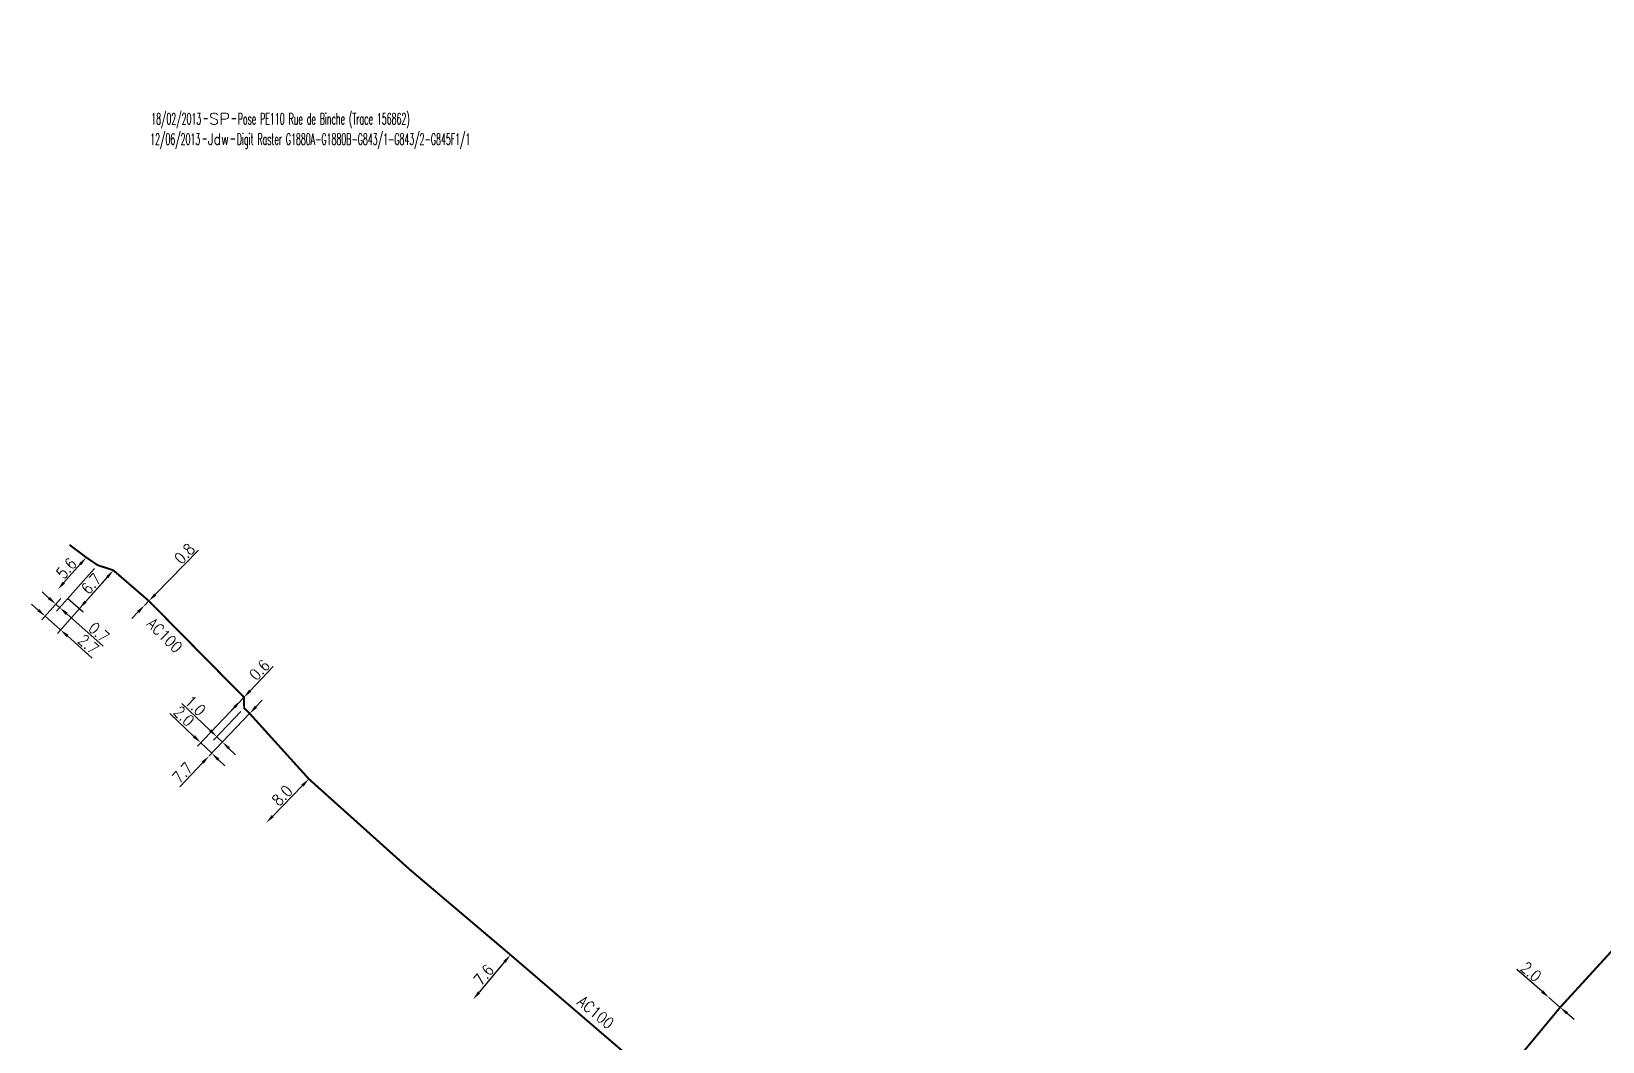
# Model space of a CAD drawing. Header units: millimetres. Extents: x 139995 to 140760, y 128159 to 129016.
# Drawn here: x 139995 to 140200.9, y 128867.8 to 129000.1 of the extents above; entities that cross this region are included whole.
import ezdxf
from ezdxf.enums import TextEntityAlignment as Align

# ---------------------------------------------------------------- set-up
doc = ezdxf.new("R2010")
doc.units = ezdxf.units.MM
doc.header["$PDMODE"] = 34
doc.linetypes.add('L_25_AP', pattern=[2000, 1000, 1000])
doc.linetypes.add('L_25_PE', pattern=[2000, 1000, 1000])
doc.layers.get('0').update_dxf_attribs({"linetype": 'CONTINUOUS'})
doc.layers.get('DEFPOINTS').update_dxf_attribs({"linetype": 'CONTINUOUS'})
doc.layers.add('L_150', color=1, linetype='CONTINUOUS')
doc.layers.add('L_910', color=7, linetype='CONTINUOUS')
doc.styles.get("Standard").update_dxf_attribs({"font": 'romans.shx', "width": 0.85})
doc.dimstyles.get("Standard").update_dxf_attribs({"dimtxt": 1.5, "dimasz": 1.2, "dimexe": 0.625, "dimexo": 0.625, "dimgap": 0.25, "dimtad": 1, "dimdec": 1, "dimzin": 0, "dimdsep": 46, "dimtxsty": 'Standard', "dimcen": -0.5, "dimadec": 0, "dimazin": 0, "dimtfac": 1, "dimtdec": 1, "dimtmove": 0, "dimatfit": 3, "dimfxl": 0, "dimtolj": 1, "dimtzin": 0, "dimarcsym": 0})

# ---------------------------------------------------------------- blocks, each defined once
blk = doc.blocks.new('GIS_MODF')
at = {"color": 0, "linetype": 'Continuous', "flags": 128}
for points in [[(-2.18, -0.01), (-1.68, -0.01)], [(1.52, -0.01), (2.02, -0.01)]]:
    blk.add_lwpolyline(points, dxfattribs=at)
at = {"color": 0, "linetype": 'Continuous', "width": 0.5}
blk.add_attdef('DATE', text='', height=1.5, dxfattribs=at).set_placement((-2.5, -0.8), align=Align.RIGHT)
at = {"color": 0, "linetype": 'Continuous', "width": 1.771291}
blk.add_attdef('USER', text='', height=1.5, dxfattribs=at).set_placement((-1.51, -0.8), (1.28, -0.8), align=Align.FIT)
at = {"color": 0, "linetype": 'Continuous', "width": 0.5}
blk.add_attdef('DESC', (2.29, -0.8), '', height=1.5, dxfattribs=at)
blk = doc.blocks.new('*D42')
at = {"layer": 'DEFPOINTS', "color": 0, "linetype": 'Continuous', "transparency": 16777216}
for p in [(140193.83, 128873.55), (140193.83, 128873.55), (140195.3, 128872.26)]:
    blk.add_point(p, dxfattribs=at)
at = {"layer": 'L_150', "color": 0, "linetype": 'Continuous', "lineweight": -2, "transparency": 16777216}
for p, q in [((140192.92, 128874.34), (140189.63, 128877.21)), ((140195.3, 128872.26), (140193.83, 128873.55)), ((140196.2, 128871.48), (140197.11, 128870.69))]:
    blk.add_line(p, q, dxfattribs=at)
at = {"layer": 'L_150', "color": 0, "linetype": 'Continuous', "transparency": 16777216}
for points in [[(140193.06, 128874.49), (140192.79, 128874.18), (140193.83, 128873.55)], [(140196.33, 128871.63), (140196.07, 128871.33), (140195.3, 128872.26)]]:
    blk.add_solid(points, dxfattribs=at)
at = {"layer": 'L_150', "color": 0, "linetype": 'Continuous', "transparency": 16777216, "insert": (140191.48, 128876.92), "char_height": 1.5, "attachment_point": 5, "rotation": 318.8982}
blk.add_mtext('\\A1;2.0', dxfattribs=at)
blk = doc.blocks.new('*D91')
at = {"layer": 'DEFPOINTS', "color": 0, "linetype": 'Continuous', "transparency": 16777216}
for p in [(140057.77, 128879.14), (140052.89, 128873.31), (140052.89, 128873.31)]:
    blk.add_point(p, dxfattribs=at)
at = {"layer": 'L_150', "color": 0, "linetype": 'Continuous', "lineweight": -2, "transparency": 16777216}
blk.add_line((140057, 128878.22), (140053.66, 128874.23), dxfattribs=at)
at = {"layer": 'L_150', "color": 0, "linetype": 'Continuous', "transparency": 16777216}
for points in [[(140056.85, 128878.35), (140057.16, 128878.09), (140057.77, 128879.14)], [(140053.51, 128874.36), (140053.82, 128874.1), (140052.89, 128873.31)]]:
    blk.add_solid(points, dxfattribs=at)
at = {"layer": 'L_150', "color": 0, "linetype": 'Continuous', "transparency": 16777216, "insert": (140054.27, 128876.52), "char_height": 1.5, "attachment_point": 5, "rotation": 50.0323}
blk.add_mtext('\\A1;7.6', dxfattribs=at)
blk = doc.blocks.new('*D96')
at = {"layer": 'DEFPOINTS', "color": 0, "linetype": 'Continuous', "transparency": 16777216}
for p in [(140031.36, 128902.18), (140025.78, 128896.45), (140025.78, 128896.45)]:
    blk.add_point(p, dxfattribs=at)
at = {"layer": 'L_150', "color": 0, "linetype": 'Continuous', "lineweight": -2, "transparency": 16777216}
blk.add_line((140030.53, 128901.32), (140026.62, 128897.31), dxfattribs=at)
at = {"layer": 'L_150', "color": 0, "linetype": 'Continuous', "transparency": 16777216}
for points in [[(140030.38, 128901.46), (140030.67, 128901.18), (140031.36, 128902.18)], [(140026.48, 128897.45), (140026.76, 128897.17), (140025.78, 128896.45)]]:
    blk.add_solid(points, dxfattribs=at)
at = {"layer": 'L_150', "color": 0, "linetype": 'Continuous', "transparency": 16777216, "insert": (140027.86, 128900.02), "char_height": 1.5, "attachment_point": 5, "rotation": 45.7464}
blk.add_mtext('\\A1;8.0', dxfattribs=at)
blk = doc.blocks.new('*D97')
at = {"layer": 'DEFPOINTS', "color": 0, "linetype": 'Continuous', "transparency": 16777216}
for p in [(140002.19, 128931.21), (139998.48, 128927.02), (139998.48, 128927.02)]:
    blk.add_point(p, dxfattribs=at)
at = {"layer": 'L_150', "color": 0, "linetype": 'Continuous', "lineweight": -2, "transparency": 16777216}
blk.add_line((140001.4, 128930.31), (139999.27, 128927.92), dxfattribs=at)
at = {"layer": 'L_150', "color": 0, "linetype": 'Continuous', "transparency": 16777216}
for points in [[(140001.25, 128930.44), (140001.55, 128930.18), (140002.19, 128931.21)], [(139999.12, 128928.05), (139999.42, 128927.79), (139998.48, 128927.02)]]:
    blk.add_solid(points, dxfattribs=at)
at = {"layer": 'L_150', "color": 0, "linetype": 'Continuous', "transparency": 16777216, "insert": (139999.59, 128929.78), "char_height": 1.5, "attachment_point": 5, "rotation": 48.4132}
blk.add_mtext('\\A1;5.6', dxfattribs=at)
blk = doc.blocks.new('*D157')
at = {"layer": 'DEFPOINTS', "color": 0, "linetype": 'Continuous', "transparency": 16777216}
for p in [(140003.68, 128930.2), (139999.29, 128926.3), (139998.21, 128925.09)]:
    blk.add_point(p, dxfattribs=at)
at = {"layer": 'L_150', "color": 0, "linetype": 'Continuous', "lineweight": -2, "transparency": 16777216}
for p, q in [((140003.27, 128929.74), (139998.31, 128924.15)), ((139997.31, 128925.88), (139996.41, 128926.68)), ((139998.87, 128925.84), (139997.79, 128924.62)), ((139998.21, 128925.09), (139998.73, 128924.62)), ((139999.63, 128923.83), (140004.39, 128919.6))]:
    blk.add_line(p, q, dxfattribs=at)
at = {"layer": 'L_150', "color": 0, "linetype": 'Continuous', "transparency": 16777216}
for points in [[(139997.44, 128926.03), (139997.18, 128925.73), (139998.21, 128925.09)], [(139999.76, 128923.98), (139999.49, 128923.68), (139998.73, 128924.62)]]:
    blk.add_solid(points, dxfattribs=at)
at = {"layer": 'L_150', "color": 0, "linetype": 'Continuous', "transparency": 16777216, "insert": (140003.86, 128921.4), "char_height": 1.5, "attachment_point": 5, "rotation": 318.4132}
blk.add_mtext('\\A1;0.7', dxfattribs=at)
blk = doc.blocks.new('*D158')
at = {"layer": 'DEFPOINTS', "color": 0, "linetype": 'Continuous', "transparency": 16777216}
for p in [(140005.75, 128929.52), (139999.29, 128926.3), (139996.81, 128923.51)]:
    blk.add_point(p, dxfattribs=at)
at = {"layer": 'L_150', "color": 0, "linetype": 'Continuous', "lineweight": -2, "transparency": 16777216}
for p, q in [((140005.34, 128929.05), (139998.41, 128921.25)), ((139998.87, 128925.84), (139996.39, 128923.04)), ((139995.91, 128924.31), (139995.01, 128925.1)), ((139996.81, 128923.51), (139998.82, 128921.72)), ((139999.72, 128920.92), (140002.99, 128918.02))]:
    blk.add_line(p, q, dxfattribs=at)
at = {"layer": 'L_150', "color": 0, "linetype": 'Continuous', "transparency": 16777216}
for points in [[(139996.04, 128924.45), (139995.78, 128924.16), (139996.81, 128923.51)], [(139999.86, 128921.07), (139999.59, 128920.77), (139998.82, 128921.72)]]:
    blk.add_solid(points, dxfattribs=at)
at = {"layer": 'L_150', "color": 0, "linetype": 'Continuous', "transparency": 16777216, "insert": (140002.47, 128919.82), "char_height": 1.5, "attachment_point": 5, "rotation": 318.4132}
blk.add_mtext('\\A1;2.7', dxfattribs=at)
blk = doc.blocks.new('*D159')
at = {"layer": 'DEFPOINTS', "color": 0, "linetype": 'Continuous', "transparency": 16777216}
for p in [(140005.75, 128929.52), (139999.29, 128926.3), (140001.3, 128924.51)]:
    blk.add_point(p, dxfattribs=at)
at = {"layer": 'L_150', "color": 0, "linetype": 'Continuous', "lineweight": -2, "transparency": 16777216}
for p, q in [((140004.96, 128928.62), (140002.1, 128925.41)), ((139999.75, 128925.89), (140001.77, 128924.1))]:
    blk.add_line(p, q, dxfattribs=at)
at = {"layer": 'L_150', "color": 0, "linetype": 'Continuous', "transparency": 16777216}
for points in [[(140004.81, 128928.76), (140005.1, 128928.49), (140005.75, 128929.52)], [(140001.95, 128925.54), (140002.25, 128925.28), (140001.3, 128924.51)]]:
    blk.add_solid(points, dxfattribs=at)
at = {"layer": 'L_150', "color": 0, "linetype": 'Continuous', "transparency": 16777216, "insert": (140002.85, 128927.76), "char_height": 1.5, "attachment_point": 5, "rotation": 48.4132}
blk.add_mtext('\\A1;6.7', dxfattribs=at)
blk = doc.blocks.new('*D160')
at = {"layer": 'DEFPOINTS', "color": 0, "linetype": 'Continuous', "transparency": 16777216}
for p in [(140009.84, 128924.93), (140009.84, 128924.93), (140010.4, 128925.5)]:
    blk.add_point(p, dxfattribs=at)
at = {"layer": 'L_150', "color": 0, "linetype": 'Continuous', "lineweight": -2, "transparency": 16777216}
for p, q in [((140011.24, 128926.35), (140016.91, 128932.14)), ((140009, 128924.07), (140008.16, 128923.21)), ((140009.84, 128924.93), (140010.4, 128925.5))]:
    blk.add_line(p, q, dxfattribs=at)
at = {"layer": 'L_150', "color": 0, "linetype": 'Continuous', "transparency": 16777216}
for points in [[(140011.1, 128926.49), (140011.38, 128926.21), (140010.4, 128925.5)], [(140008.86, 128924.21), (140009.14, 128923.93), (140009.84, 128924.93)]]:
    blk.add_solid(points, dxfattribs=at)
at = {"layer": 'L_150', "color": 0, "linetype": 'Continuous', "transparency": 16777216, "insert": (140015.08, 128931.7), "char_height": 1.5, "attachment_point": 5, "rotation": 45.5823}
blk.add_mtext('\\A1;0.8', dxfattribs=at)
blk = doc.blocks.new('*D161')
at = {"layer": 'DEFPOINTS', "color": 0, "linetype": 'Continuous', "transparency": 16777216}
for p in [(140023.34, 128913.39), (140018.28, 128905.2), (140018.63, 128905.55)]:
    blk.add_point(p, dxfattribs=at)
at = {"layer": 'L_150', "color": 0, "linetype": 'Continuous', "lineweight": -2, "transparency": 16777216}
for p, q in [((140022.91, 128912.94), (140016.75, 128906.48)), ((140016.31, 128907.76), (140013.15, 128910.78)), ((140018.63, 128905.55), (140017.18, 128906.94)), ((140018.71, 128905.65), (140019.06, 128906.01)), ((140019.49, 128904.73), (140020.36, 128903.9))]:
    blk.add_line(p, q, dxfattribs=at)
at = {"layer": 'L_150', "color": 0, "linetype": 'Continuous', "transparency": 16777216}
for points in [[(140016.45, 128907.91), (140016.17, 128907.62), (140017.18, 128906.94)], [(140019.63, 128904.87), (140019.36, 128904.58), (140018.63, 128905.55)]]:
    blk.add_solid(points, dxfattribs=at)
at = {"layer": 'L_150', "color": 0, "linetype": 'Continuous', "transparency": 16777216, "insert": (140014.99, 128910.41), "char_height": 1.5, "attachment_point": 5, "rotation": 316.3296}
blk.add_mtext('\\A1;2.0', dxfattribs=at)
blk = doc.blocks.new('*D162')
at = {"layer": 'DEFPOINTS', "color": 0, "linetype": 'Continuous', "transparency": 16777216}
for p in [(140022.88, 128911.46), (140018.28, 128905.2), (140020.03, 128907.02)]:
    blk.add_point(p, dxfattribs=at)
at = {"layer": 'L_150', "color": 0, "linetype": 'Continuous', "lineweight": -2, "transparency": 16777216}
for p, q in [((140018.44, 128908.54), (140014.71, 128912.09)), ((140022.44, 128911), (140018.87, 128907.26)), ((140018.71, 128905.65), (140020.46, 128907.47)), ((140020.03, 128907.02), (140019.3, 128907.71)), ((140020.89, 128906.19), (140021.76, 128905.36))]:
    blk.add_line(p, q, dxfattribs=at)
at = {"layer": 'L_150', "color": 0, "linetype": 'Continuous', "transparency": 16777216}
for points in [[(140018.57, 128908.69), (140018.3, 128908.4), (140019.3, 128907.71)], [(140021.03, 128906.34), (140020.76, 128906.05), (140020.03, 128907.02)]]:
    blk.add_solid(points, dxfattribs=at)
at = {"layer": 'L_150', "color": 0, "linetype": 'Continuous', "transparency": 16777216, "insert": (140016.49, 128911.78), "char_height": 1.5, "attachment_point": 5, "rotation": 316.3296}
blk.add_mtext('\\A1;1.0', dxfattribs=at)
blk = doc.blocks.new('*D163')
at = {"layer": 'DEFPOINTS', "color": 0, "linetype": 'Continuous', "transparency": 16777216}
for p in [(140022.44, 128912.45), (140022.44, 128912.45), (140022.86, 128912.88)]:
    blk.add_point(p, dxfattribs=at)
at = {"layer": 'L_150', "color": 0, "linetype": 'Continuous', "lineweight": -2, "transparency": 16777216}
for p, q in [((140023.69, 128913.75), (140026.7, 128916.91)), ((140021.61, 128911.58), (140020.78, 128910.71)), ((140022.44, 128912.45), (140022.86, 128912.88))]:
    blk.add_line(p, q, dxfattribs=at)
at = {"layer": 'L_150', "color": 0, "linetype": 'Continuous', "transparency": 16777216}
for points in [[(140023.54, 128913.89), (140023.83, 128913.61), (140022.86, 128912.88)], [(140021.47, 128911.72), (140021.76, 128911.44), (140022.44, 128912.45)]]:
    blk.add_solid(points, dxfattribs=at)
at = {"layer": 'L_150', "color": 0, "linetype": 'Continuous', "transparency": 16777216, "insert": (140024.89, 128916.46), "char_height": 1.5, "attachment_point": 5, "rotation": 46.3296}
blk.add_mtext('\\A1;0.6', dxfattribs=at)
blk = doc.blocks.new('*D164')
at = {"layer": 'DEFPOINTS', "color": 0, "linetype": 'Continuous', "transparency": 16777216}
for p in [(140023.6, 128910.76), (140018.28, 128905.2), (140018.28, 128905.2)]:
    blk.add_point(p, dxfattribs=at)
at = {"layer": 'L_150', "color": 0, "linetype": 'Continuous', "lineweight": -2, "transparency": 16777216}
for p, q in [((140024.43, 128911.63), (140025.26, 128912.5)), ((140023.6, 128910.76), (140018.28, 128905.2)), ((140017.45, 128904.33), (140014.44, 128901.17))]:
    blk.add_line(p, q, dxfattribs=at)
at = {"layer": 'L_150', "color": 0, "linetype": 'Continuous', "transparency": 16777216}
for points in [[(140024.28, 128911.77), (140024.57, 128911.49), (140023.6, 128910.76)], [(140017.31, 128904.47), (140017.6, 128904.19), (140018.28, 128905.2)]]:
    blk.add_solid(points, dxfattribs=at)
at = {"layer": 'L_150', "color": 0, "linetype": 'Continuous', "transparency": 16777216, "insert": (140014.81, 128903), "char_height": 1.5, "attachment_point": 5, "rotation": 46.3296}
blk.add_mtext('\\A1;7.7', dxfattribs=at)

msp = doc.modelspace()

# ---------------------------------------------------------------- linework, layer by layer
at = {"layer": 'L_150', "linetype": 'L_25_PE', "flags": 128}
msp.add_lwpolyline([(140292.76, 129000, 0.25, 0.25, 0), (140292.95, 128999.16, 0.25, 0.25, 0), (140293.1, 128997.68, 0.25, 0.25, 0), (140293.09, 128996.36, 0.25, 0.25, 0), (140292.26, 128993.93, 0.25, 0.25, 0), (140291.92, 128993.44, 0.25, 0.25, 0), (140291.72, 128992.8, 0.25, 0.25, 0), (140291.63, 128985.16, 0.25, 0.25, 0), (140290, 128982.77, 0.25, 0.25, 0), (140287.4, 128978.96, 0.25, 0.25, 0), (140285.09, 128975.7, 0.25, 0.25, 0), (140270.85, 128955.33, 0.25, 0.25, 0), (140253.55, 128934.02, 0.25, 0.25, 0), (140254.28, 128933.34, 0.25, 0.25, 0), (140252.58, 128931.52, 0.25, 0.25, 0), (140251.32, 128930.17, 0.25, 0.25, 0), (140250.59, 128930.86, 0.25, 0.25, 0), (140231.61, 128910.83, 0.25, 0.25, 0), (140231.61, 128910.83, 0.25, 0.25, 0), (140210.67, 128889.05, 0.25, 0.25, 0), (140195.3, 128872.26, 0.25, 0.25, 0), (140182.76, 128857.13, 0.25, 0.25, 0), (140169.86, 128839.43, 0.25, 0.25, 0), (140169.86, 128839.43, 0.25, 0.25, 0), (140150.74, 128808.81, 0.25, 0.25, 0), (140149.66, 128807.09, 0.25, 0.25, 0), (140147.26, 128803.26, 0.25, 0.25, 0), (140137.87, 128788.13, 0.25, 0.25, 0), (140137.87, 128788.13, 0, 0, 0)], format="xyseb", dxfattribs=at)
at = {"layer": 'L_150', "linetype": 'L_25_AP', "flags": 128}
msp.add_lwpolyline([(140000, 128932.86, 0.25, 0.25, 0), (140002.19, 128931.21, 0.25, 0.25, 0), (140003.68, 128930.2, 0.25, 0.25, 0), (140005.75, 128929.52, 0.25, 0.25, 0), (140010.4, 128925.5, 0.25, 0.25, 0), (140022.86, 128912.88, 0.25, 0.25, 0), (140022.88, 128911.46, 0.25, 0.25, 0), (140023.6, 128910.76, 0.25, 0.25, 0), (140031.36, 128902.18, 0.25, 0.25, 0), (140044.63, 128890.27, 0.25, 0.25, 0), (140057.77, 128879.14, 0.25, 0.25, 0), (140075.96, 128863.53, 0.25, 0.25, 0), (140098.79, 128844.18, 0.25, 0.25, 0), (140098.79, 128844.18, 0.25, 0.25, 0), (140110.74, 128834.06, 0.25, 0.25, 0), (140112.39, 128832.66, 0.25, 0.25, 0.177339), (140112.71, 128832.54, 0.25, 0.25, 0), (140114.16, 128832.56, 0.25, 0.25, -0.177339), (140114.49, 128832.44, 0.25, 0.25, 0), (140123.14, 128825.11, 0.25, 0.25, 0), (140144.42, 128807.05, 0.25, 0.25, 0), (140144.42, 128807.05, 0.25, 0.25, 0), (140144.42, 128807.05, 0.25, 0.25, 0), (140147.01, 128804.99, 0, 0, 0)], format="xyseb", dxfattribs=at)

# ---------------------------------------------------------------- block references
at = {"layer": 'L_910'}
ref = msp.add_blockref('GIS_MODF', (140019.76, 128988.73), dxfattribs=at)
ref.add_attrib('DATE', '18/02/2013', dxfattribs={"layer": '0', "color": 0, "linetype": 'Continuous', "height": 1.5, "width": 0.5}).set_placement((140017.26, 128987.93), align=Align.RIGHT)
ref.add_attrib('USER', 'SP', dxfattribs={"layer": '0', "color": 0, "linetype": 'Continuous', "height": 1.5, "width": 1.025485}).set_placement((140018.25, 128987.93), (140021.04, 128987.93), align=Align.FIT)
ref.add_attrib('DESC', 'Pose PE110 Rue de Binche (Trace 156862)', (140022.05, 128987.93), dxfattribs={"layer": '0', "color": 0, "linetype": 'Continuous', "height": 1.5, "width": 0.5})
ref = msp.add_blockref('GIS_MODF', (140019.63, 128986.06), dxfattribs=at)
ref.add_attrib('DATE', '12/06/2013', dxfattribs={"layer": '0', "color": 0, "linetype": 'Continuous', "height": 1.5, "width": 0.5}).set_placement((140017.13, 128985.26), align=Align.RIGHT)
ref.add_attrib('USER', 'Jdw', dxfattribs={"layer": '0', "color": 0, "linetype": 'Continuous', "height": 1.5, "width": 0.721637}).set_placement((140018.12, 128985.26), (140020.91, 128985.26), align=Align.FIT)
ref.add_attrib('DESC', 'Digit Raster G1880A-G1880B-G843/1-G843/2-G845F1/1', (140021.92, 128985.26), dxfattribs={"layer": '0', "color": 0, "linetype": 'Continuous', "height": 1.5, "width": 0.5})

# ---------------------------------------------------------------- texts
at = {"layer": 'L_150', "linetype": 'Continuous', "width": 0.85}
for rotation, p in [(315.5152, (140010.01, 128922.36)), (320.3417, (140066.38, 128872.77))]:
    msp.add_text('AC100', height=1.5, rotation=rotation, dxfattribs=at).set_placement(p)

# ---------------------------------------------------------------- dimensions: what is measured, and where the dimension line sits
at = {"layer": 'L_150', "linetype": 'Continuous'}
for base, p1, p2, angle, override, picture, middle in [((140009.84, 128924.93), (140010.4, 128925.5), (140009.84, 128924.93), 45.5823, {"dimatfit": 0}, '*D160', (140015.8, 128931)), ((139998.21, 128925.09), (140003.68, 128930.2), (139999.29, 128926.3), 318.4132, {"dimatfit": 0}, '*D157', (140003.2, 128920.65)), ((139996.81, 128923.51), (140005.75, 128929.52), (139999.29, 128926.3), 318.4132, {"dimatfit": 0}, '*D158', (140001.81, 128919.07)), ((140001.3, 128924.51), (140005.75, 128929.52), (139999.29, 128926.3), 48.4132, {"dimatfit": 0}, '*D159', (140003.6, 128927.1)), ((140022.44, 128912.45), (140022.86, 128912.88), (140022.44, 128912.45), 46.3296, {"dimatfit": 0}, '*D163', (140025.61, 128915.77)), ((140018.63, 128905.55), (140023.34, 128913.39), (140018.28, 128905.2), 136.3296, {"dimatfit": 0}, '*D161', (140014.3, 128909.69)), ((140020.03, 128907.02), (140022.88, 128911.46), (140018.28, 128905.2), 136.3296, {"dimatfit": 0}, '*D162', (140015.8, 128911.06)), ((140018.28, 128905.2), (140023.6, 128910.76), (140018.28, 128905.2), 46.3296, {"dimscale": 1, "dimlfac": 1, "dimlunit": 2, "dimatfit": 0}, '*D164', (140015.53, 128902.31))]:
    dim = msp.add_linear_dim(base=base, p1=p1, p2=p2, angle=angle, dimstyle='Standard', override=override, dxfattribs=at)
    dim.commit()
    dim.dimension.update_dxf_attribs({"geometry": picture, "text_midpoint": middle, "dimtype": 160})
for base, p1, p2, angle, picture, middle in [((139998.48, 128927.02), (140002.19, 128931.21), (139998.48, 128927.02), 48.4132, '*D97', (140000.33, 128929.12)), ((140025.78, 128896.45), (140031.36, 128902.18), (140025.78, 128896.45), 45.7464, '*D96', (140028.57, 128899.32)), ((140052.89, 128873.31), (140057.77, 128879.14), (140052.89, 128873.31), 50.0323, '*D91', (140055.04, 128875.87)), ((140193.83, 128873.55), (140195.3, 128872.26), (140193.83, 128873.55), 318.8982, '*D42', (140190.83, 128876.17))]:
    dim = msp.add_linear_dim(base=base, p1=p1, p2=p2, angle=angle, dimstyle='Standard', dxfattribs=at)
    dim.commit()
    dim.dimension.update_dxf_attribs({"geometry": picture, "text_midpoint": middle, "dimtype": 160})

doc.saveas('drawing.dxf')
